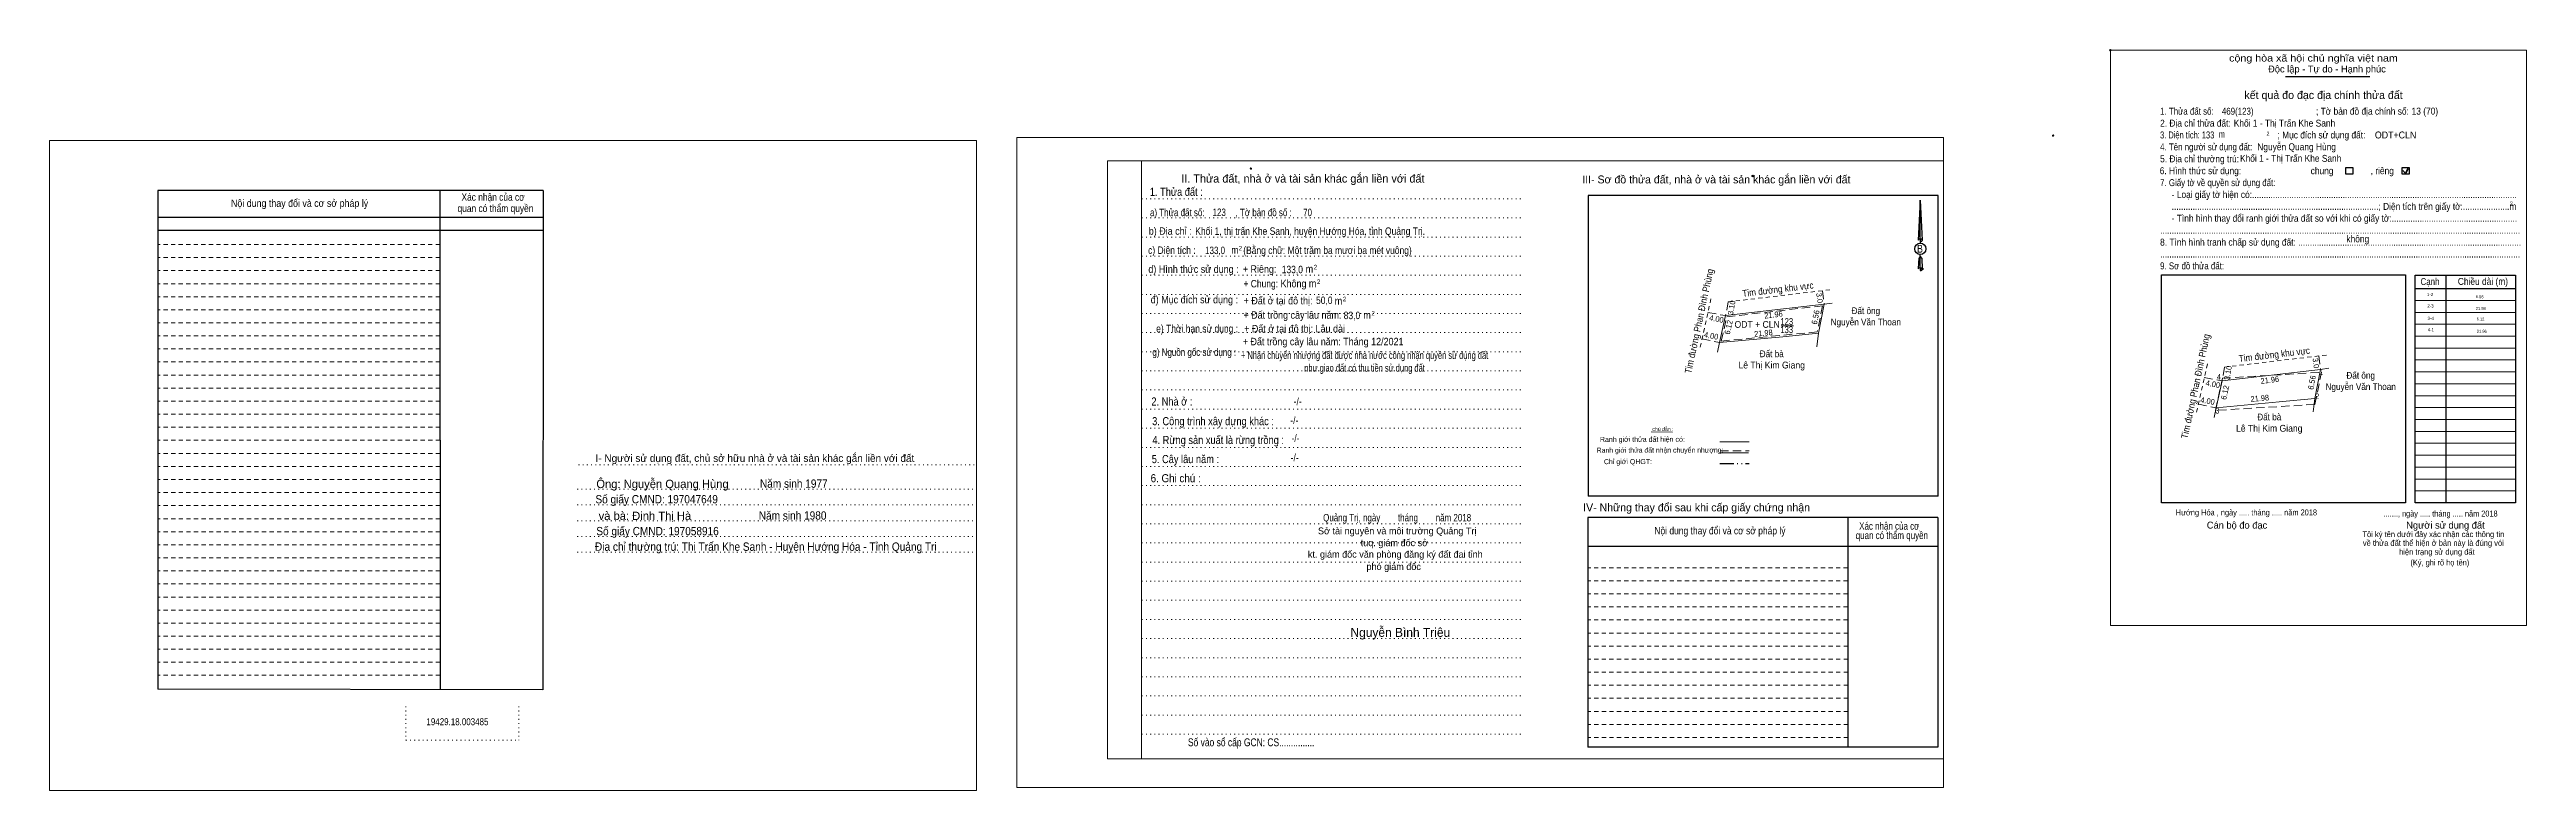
# Model space of a CAD drawing. Header units: metres. Extents: x 551166 to 552088, y 1839671 to 1839835.
# Drawn here: x 551540 to 552088, y 1839671 to 1839835 of the extents above; entities that cross this region are included whole.
import ezdxf
from ezdxf.enums import TextEntityAlignment as Align

# ---------------------------------------------------------------- set-up
doc = ezdxf.new("R2010")
doc.units = ezdxf.units.M
doc.header["$LTSCALE"] = 0.62
doc.header["$PDMODE"] = 32
doc.header["$PDSIZE"] = 0.31
for name, pattern in [('DASH_DOUBLE_DOT', [9.2, 5, -1.2, 0.3, -1.2, 0.3, -1.2]), ('DOTTED', [1.5, 0.3, -1.2]), ('MEDIUM_DASHED', [4.5, 3, -1.5]), ('SHORT_DASHED', [2.7, 1.5, -1.2])]:
    doc.linetypes.add(name, pattern=pattern)
for name, color, linetype, lineweight in [('1', 7, 'DOTTED', 13), ('10', 7, 'Continuous', 13), ('18', 7, 'Continuous', 25), ('2', 7, 'SHORT_DASHED', 13), ('28', 7, 'Continuous', 25), ('5', 7, 'Continuous', 13), ('55', 7, 'Continuous', 13), ('7', 7, 'Continuous', 13)]:
    doc.layers.add(name, color=color, linetype=linetype, lineweight=lineweight)
for name, color, linetype in [('30', 7, 'Continuous'), ('6', 7, 'Continuous'), ('62', 7, 'Continuous')]:
    doc.layers.add(name, color=color, linetype=linetype)

msp = doc.modelspace()

# ---------------------------------------------------------------- linework, layer by layer
at = {"layer": '1', "linetype": 'Continuous'}
for p, q in [((551773.92, 1839810.54), (551959.02, 1839810.54)), ((551773.92, 1839810.54), (551773.92, 1839678.04)), ((551959.02, 1839810.54), (551959.02, 1839676.92)), ((551773.92, 1839678.04), (551959.02, 1839678.04))]:
    msp.add_line(p, q, dxfattribs=at)
at = {"layer": '1'}
for p, q in [((551781.42, 1839810.54), (551781.42, 1839678.04)), ((551781.42, 1839810.54), (551781.42, 1839678.04)), ((551781.5, 1839802.12), (551866.04, 1839802.12)), ((551781.5, 1839797.9), (551866.04, 1839797.9)), ((551781.5, 1839793.66), (551866.04, 1839793.66)), ((551781.5, 1839789.42), (551866.04, 1839789.42)), ((551781.5, 1839785.18), (551866.04, 1839785.18)), ((551781.5, 1839780.94), (551866.04, 1839780.94)), ((551781.5, 1839776.72), (551866.04, 1839776.72)), ((551781.5, 1839772.48), (551866.04, 1839772.48)), ((551781.5, 1839768.24), (551866.04, 1839768.24)), ((551781.5, 1839764), (551866.04, 1839764)), ((551781.5, 1839759.78), (551866.04, 1839759.78)), ((551781.5, 1839755.54), (551866.04, 1839755.54)), ((551781.5, 1839751.3), (551866.04, 1839751.3)), ((551656.8, 1839743.22), (551744.86, 1839743.22)), ((551781.5, 1839747.06), (551866.04, 1839747.06)), ((551656.52, 1839737.82), (551744.56, 1839737.82)), ((551781.5, 1839742.82), (551866.04, 1839742.82)), ((551781.5, 1839738.6), (551866.04, 1839738.6)), ((551656.52, 1839734.32), (551744.56, 1839734.32)), ((551781.5, 1839734.36), (551866.04, 1839734.36)), ((551656.52, 1839730.82), (551744.56, 1839730.82)), ((551656.52, 1839727.32), (551744.56, 1839727.32)), ((551781.5, 1839730.12), (551866.04, 1839730.12)), ((551656.52, 1839723.82), (551744.56, 1839723.82)), ((551781.5, 1839725.9), (551866.04, 1839725.9)), ((551781.5, 1839721.66), (551866.04, 1839721.66)), ((551781.5, 1839717.4), (551866.04, 1839717.4)), ((551781.5, 1839713.18), (551866.04, 1839713.18)), ((551781.5, 1839708.96), (551866.04, 1839708.96)), ((551781.5, 1839704.7), (551866.04, 1839704.7)), ((551781.5, 1839700.46), (551866.04, 1839700.46)), ((551781.5, 1839696.24), (551866.04, 1839696.24)), ((551618.58, 1839689.68), (551618.58, 1839682.18)), ((551643.56, 1839689.68), (551643.56, 1839682.18)), ((551781.5, 1839692), (551866.04, 1839692)), ((551781.5, 1839687.76), (551866.04, 1839687.76)), ((551781.5, 1839683.52), (551866.04, 1839683.52)), ((551618.58, 1839682.18), (551643.56, 1839682.18))]:
    msp.add_line(p, q, dxfattribs=at)
at = {"layer": '1', "linetype": 'Continuous'}
for points in [[(551539.68, 1839671.04), (551744.88, 1839671.04), (551744.88, 1839815.04), (551539.68, 1839815.04)], [(551539.68, 1839815.04), (551744.88, 1839815.04), (551744.88, 1839671.04), (551539.68, 1839671.04)], [(551539.68, 1839671.04), (551744.88, 1839671.04), (551744.88, 1839815.04), (551539.68, 1839815.04)], [(551753.82, 1839671.74), (551959.02, 1839671.74), (551959.02, 1839815.74), (551753.82, 1839815.74)], [(551781.42, 1839810.54), (551959.02, 1839810.54), (551959.02, 1839678.04), (551781.42, 1839678.04)]]:
    msp.add_lwpolyline(points, close=True, dxfattribs=at)
at = {"layer": '10', "linetype": 'SHORT_DASHED'}
for p, q in [((551911.32, 1839779.29), (551934.17, 1839782.01)), ((551907.51, 1839779.98), (551904.96, 1839768.61)), ((552017.41, 1839765.53), (552014.86, 1839754.16)), ((552021.22, 1839764.84), (552044.07, 1839767.56))]:
    msp.add_line(p, q, dxfattribs=at)
at = {"layer": '10', "linetype": 'MEDIUM_DASHED'}
for p, q in [((551932.17, 1839781.77), (551932.57, 1839778.79)), ((551906.83, 1839776.96), (551910.76, 1839776.24)), ((551911.32, 1839779.29), (551910.76, 1839776.24)), ((551905.51, 1839771.08), (551909.42, 1839770.27)), ((552042.07, 1839767.32), (552042.47, 1839764.34)), ((552016.73, 1839762.51), (552020.66, 1839761.79)), ((552019.21, 1839755.26), (552020.74, 1839762.39)), ((552021.22, 1839764.84), (552020.66, 1839761.79)), ((552020.74, 1839762.39), (552042.7, 1839763.7)), ((552041.17, 1839756.56), (552042.7, 1839763.7)), ((552015.41, 1839756.63), (552019.32, 1839755.82)), ((552041.17, 1839756.56), (552019.21, 1839755.26))]:
    msp.add_line(p, q, dxfattribs=at)
at = {"layer": '10'}
for p, q in [((551910.76, 1839776.24), (551909.42, 1839770.27)), ((551932.57, 1839778.79), (551910.76, 1839776.24)), ((551932.57, 1839778.79), (551931.3, 1839772.35)), ((551932.57, 1839778.79), (551934.36, 1839779.03)), ((551923.05, 1839773.95), (551925.77, 1839773.95)), ((551931.3, 1839772.35), (551930.96, 1839769.36)), ((551908.98, 1839768.13), (551909.42, 1839770.27)), ((552020.66, 1839761.79), (552019.32, 1839755.82)), ((552042.47, 1839764.34), (552020.66, 1839761.79)), ((552042.47, 1839764.34), (552041.2, 1839757.9)), ((552042.47, 1839764.34), (552044.26, 1839764.58)), ((552018.88, 1839753.68), (552019.32, 1839755.82)), ((552041.2, 1839757.9), (552040.86, 1839754.91))]:
    msp.add_line(p, q, dxfattribs=at)
at = {"layer": '10', "linetype": 'MEDIUM_DASHED'}
msp.add_lwpolyline([(551932.2, 1839778.44), (551931.05, 1839772.63), (551909.8, 1839770.61), (551911.01, 1839775.97)], close=True, dxfattribs=at)
at = {"layer": '10'}
for points in [[(551909.42, 1839770.27), (551923.4, 1839771.57), (551931.3, 1839772.35)], [(552019.32, 1839755.82), (552033.3, 1839757.12), (552041.2, 1839757.9)]]:
    msp.add_lwpolyline(points, dxfattribs=at)
at = {"layer": '18'}
for p, q in [((551953.84, 1839801.84), (551954.3, 1839792.98)), ((551953.84, 1839801.84), (551954.3, 1839792.98)), ((551953.84, 1839801.84), (551954.3, 1839792.98)), ((551953.46, 1839794.38), (551953.38, 1839793)), ((551953.84, 1839793.28), (551953.84, 1839792.94)), ((551953.84, 1839792.94), (551953.84, 1839792.68)), ((551953.84, 1839792.68), (551953.84, 1839792.34)), ((551953.84, 1839792.68), (551953.84, 1839792.34)), ((551953.84, 1839792.68), (551953.84, 1839792.34)), ((551954.3, 1839792.98), (551954.3, 1839793)), ((551953.84, 1839789.38), (551953.84, 1839789.78)), ((551953.84, 1839789.38), (551953.84, 1839789.78)), ((551953.84, 1839789.38), (551953.84, 1839789.78)), ((551953.84, 1839789.38), (551954.18, 1839788.88)), ((551953.84, 1839789.38), (551954.18, 1839788.88)), ((551953.84, 1839789.38), (551954.18, 1839788.88)), ((551953.84, 1839786.88), (551953.84, 1839786.54)), ((551954.18, 1839788.88), (551954.3, 1839786.58)), ((551954.18, 1839788.88), (551954.3, 1839786.58)), ((551954.18, 1839788.88), (551954.3, 1839786.58)), ((551953.84, 1839786.54), (551953.84, 1839786.28))]:
    msp.add_line(p, q, dxfattribs=at)
for points in [[(551953.84, 1839793.28), (551953.84, 1839801.84), (551953.46, 1839794.38)], [(551953.84, 1839786.88), (551953.84, 1839789.38), (551953.5, 1839788.88), (551953.46, 1839787.94), (551953.38, 1839786.58)]]:
    msp.add_lwpolyline(points, dxfattribs=at)
for centre, start_param, end_param in [((551953.854, 1839792.9732), 1.57079633, 3.07445202), ((551953.854, 1839792.9732), 0.06714063, 1.57079633), ((551953.854, 1839792.9732), 4.71238898, 6.28318531), ((551953.854, 1839786.5527), 1.57079633, 2.49106941), ((551953.854, 1839786.5527), 0.06714063, 1.57079633), ((551953.854, 1839786.5527), 2.49106941, 3.07427841), ((551953.854, 1839786.5527), 4.71238898, 6.28318531)]:
    msp.add_ellipse(centre, major_axis=(0.4535, 0), ratio=0.655448, start_param=start_param, end_param=end_param, dxfattribs=at)
msp.add_ellipse((551953.8536, 1839791.0347), major_axis=(0, 1.258), ratio=0.983453, dxfattribs=at)
msp.add_point((551954.3, 1839786.58), dxfattribs=at)
at = {"layer": '2', "linetype": 'Continuous', "lineweight": 25}
for p, q in [((551648.94, 1839804), (551563.68, 1839804)), ((551563.68, 1839804), (551563.68, 1839693.48)), ((551626.1, 1839804), (551626.14, 1839693.4)), ((551648.94, 1839797.96), (551563.78, 1839797.96)), ((551648.94, 1839795.08), (551563.78, 1839795.08))]:
    msp.add_line(p, q, dxfattribs=at)
at = {"layer": '2'}
for p, q in [((551626.1, 1839792), (551563.66, 1839792)), ((551626.1, 1839789.12), (551563.66, 1839789.12)), ((551626.1, 1839789.12), (551563.68, 1839789.12)), ((551626.1, 1839786.22), (551563.68, 1839786.22)), ((551626.1, 1839783.32), (551563.68, 1839783.32)), ((551626.1, 1839780.44), (551563.68, 1839780.44)), ((551626.1, 1839777.54), (551563.68, 1839777.54)), ((551626.1, 1839774.66), (551563.68, 1839774.66)), ((551626.12, 1839771.76), (551563.68, 1839771.76)), ((551626.12, 1839768.86), (551563.68, 1839768.86)), ((551626.12, 1839765.98), (551563.68, 1839765.98)), ((551626.12, 1839763.08), (551563.68, 1839763.08)), ((551626.12, 1839760.18), (551563.68, 1839760.18)), ((551626.12, 1839757.3), (551563.68, 1839757.3)), ((551626.12, 1839754.4), (551563.68, 1839754.4)), ((551626.12, 1839751.52), (551563.68, 1839751.52)), ((551626.12, 1839748.62), (551563.68, 1839748.62)), ((551626.12, 1839745.72), (551563.68, 1839745.72)), ((551626.12, 1839742.84), (551563.68, 1839742.84)), ((551626.12, 1839739.94), (551563.68, 1839739.94)), ((551626.12, 1839737.04), (551563.68, 1839737.04)), ((551626.12, 1839734.16), (551563.68, 1839734.16)), ((551626.14, 1839731.26), (551563.68, 1839731.26)), ((551626.14, 1839728.36), (551563.68, 1839728.36)), ((551626.14, 1839725.48), (551563.68, 1839725.48)), ((551626.14, 1839722.58), (551563.68, 1839722.58)), ((551626.14, 1839719.7), (551563.68, 1839719.7)), ((551626.14, 1839716.8), (551563.68, 1839716.8)), ((551937.8, 1839717.5), (551880.22, 1839717.5)), ((551626.14, 1839713.9), (551563.68, 1839713.9)), ((551626.14, 1839711.02), (551563.68, 1839711.02)), ((551937.8, 1839714.6), (551880.22, 1839714.6)), ((551937.8, 1839711.7), (551880.22, 1839711.7)), ((551626.14, 1839708.12), (551563.68, 1839708.12)), ((551626.14, 1839705.22), (551563.68, 1839705.22)), ((551937.8, 1839708.82), (551880.22, 1839708.82)), ((551937.82, 1839705.92), (551880.22, 1839705.92)), ((551626.14, 1839702.34), (551563.68, 1839702.34)), ((551626.14, 1839699.44), (551563.68, 1839699.44)), ((551937.82, 1839703.04), (551880.22, 1839703.04)), ((551937.82, 1839700.14), (551880.22, 1839700.14)), ((551626.14, 1839696.56), (551563.68, 1839696.56)), ((551937.82, 1839697.24), (551880.22, 1839697.24)), ((551937.82, 1839694.36), (551880.22, 1839694.36)), ((551937.84, 1839691.46), (551880.22, 1839691.46)), ((551937.84, 1839688.56), (551880.22, 1839688.56)), ((551937.84, 1839685.68), (551880.22, 1839685.68)), ((551937.84, 1839682.78), (551880.22, 1839682.78))]:
    msp.add_line(p, q, dxfattribs=at)
at = {"layer": '2', "linetype": 'Continuous', "lineweight": 25}
msp.add_lwpolyline([(551648.94, 1839804), (551648.9, 1839693.36), (551563.68, 1839693.48)], dxfattribs=at)
at = {"layer": '28'}
for p, q in [((551880.3, 1839802.86), (551880.3, 1839736.22)), ((551957.82, 1839736.22), (551880.3, 1839736.22)), ((551937.8, 1839731.52), (551937.84, 1839680.64)), ((551957.74, 1839731.52), (551957.7, 1839680.64)), ((551957.74, 1839725.06), (551880.22, 1839725.06)), ((551957.7, 1839680.64), (551880.22, 1839680.64))]:
    msp.add_line(p, q, dxfattribs=at)
at = {"layer": '28', "linetype": 'SHORT_DASHED', "lineweight": 13}
msp.add_line((551937.8, 1839720.38), (551880.22, 1839720.38), dxfattribs=at)
at = {"layer": '28'}
for points in [[(551957.82, 1839736.22), (551957.82, 1839802.86), (551880.3, 1839802.86)], [(551957.74, 1839731.52), (551880.22, 1839731.52), (551880.22, 1839680.64)]]:
    msp.add_lwpolyline(points, dxfattribs=at)
msp.add_point((551916.76, 1839807.18), dxfattribs=at)
at = {"layer": '5'}
for p in [(551983.26, 1839816.14), (551805.64, 1839808.84)]:
    msp.add_point(p, dxfattribs=at)
at = {"layer": '55'}
for p, q in [((551894.28, 1839750.48), (551899.02, 1839750.46)), ((551909.5, 1839748.32), (551916, 1839748.32)), ((551909.56, 1839745.84), (551915.8, 1839745.84)), ((551909.56, 1839745.84), (551915.8, 1839745.84))]:
    msp.add_line(p, q, dxfattribs=at)
at = {"layer": '55', "linetype": 'DASH_DOUBLE_DOT', "lineweight": 25}
msp.add_line((551909.46, 1839743.46), (551915.96, 1839743.46), dxfattribs=at)
at = {"layer": '55', "linetype": 'MEDIUM_DASHED'}
msp.add_line((551909.54, 1839746.28), (551915.94, 1839746.28), dxfattribs=at)
at = {"layer": '7', "lineweight": 25}
for p, q in [((552034.73, 1839829.21), (552053.36, 1839829.21)), ((552063.38, 1839782.24), (552085.66, 1839782.24)), ((552070.19, 1839785.18), (552070.19, 1839734.78))]:
    msp.add_line(p, q, dxfattribs=at)
at = {"layer": '7', "lineweight": 35}
for p, q in [((552061.24, 1839807.7), (552061.88, 1839808.84)), ((552060.71, 1839808.38), (552061.24, 1839807.7))]:
    msp.add_line(p, q, dxfattribs=at)
at = {"layer": '7'}
for p, q in [((552063.38, 1839779.6), (552085.66, 1839779.6)), ((552063.38, 1839776.96), (552085.66, 1839776.96)), ((552063.38, 1839774.33), (552085.66, 1839774.33)), ((552063.38, 1839771.69), (552085.66, 1839771.69)), ((552063.38, 1839769.05), (552085.66, 1839769.05)), ((552063.38, 1839766.42), (552085.66, 1839766.42)), ((552063.38, 1839763.78), (552085.66, 1839763.78)), ((552063.38, 1839761.14), (552085.66, 1839761.14)), ((552063.38, 1839758.51), (552085.66, 1839758.51)), ((552063.38, 1839755.87), (552085.66, 1839755.87)), ((552063.38, 1839753.24), (552085.66, 1839753.24)), ((552063.38, 1839750.6), (552085.66, 1839750.6)), ((552063.38, 1839747.96), (552085.66, 1839747.96)), ((552063.38, 1839745.33), (552085.66, 1839745.33)), ((552063.38, 1839742.69), (552085.66, 1839742.69)), ((552063.38, 1839740.05), (552085.66, 1839740.05)), ((552063.38, 1839737.42), (552085.66, 1839737.42))]:
    msp.add_line(p, q, dxfattribs=at)
msp.add_lwpolyline([(551995.93, 1839835.05), (552088.05, 1839835.05), (552088.05, 1839707.63), (551995.93, 1839707.63)], close=True, dxfattribs=at)
at = {"layer": '7', "lineweight": 25}
for points in [[(552048.06, 1839809.06), (552049.64, 1839809.06), (552049.64, 1839807.59), (552048.06, 1839807.59)], [(552060.51, 1839809.06), (552062.09, 1839809.06), (552062.09, 1839807.59), (552060.51, 1839807.59)], [(552007.22, 1839785.27), (552061.27, 1839785.27), (552061.27, 1839734.78), (552007.22, 1839734.78)], [(552063.38, 1839785.18), (552085.66, 1839785.18), (552085.66, 1839734.78), (552063.38, 1839734.78)]]:
    msp.add_lwpolyline(points, close=True, dxfattribs=at)
at = {"layer": '7'}
msp.add_point((551995.93, 1839835.05), dxfattribs=at)

# ---------------------------------------------------------------- texts
at = {"layer": '1', "width": 0.9}
msp.add_text('Hướng Hóa , ngày ..... tháng ..... năm 2018', height=1.317, dxfattribs=at).set_placement((552010.4, 1839731.98))
at = {"layer": '10'}
for s, height, rotation, width, p in [('Tim đường Phan Đình Phùng', 1.5, 77.865, 0.9, (551905.6112, 1839774.8873)), ('Tim đường khu vực', 1.5, 6.785, 0.9, (551922.4214, 1839781.3316)), ('4.00', 1.25, 349.618, 0.95, (551908.6174, 1839774.9157)), ('3.10', 1.2, 79.596, 0.95, (551912.6538, 1839777.8966)), ('21.96', 1.25, 6.669, 0.9, (551921.4074, 1839775.8083)), ('6.56', 1.25, 78.844, 0.95, (551931.2646, 1839775.7741)), ('3.0', 1.2, 277.645, 0.9, (551930.9476, 1839780.0948)), ('6.56', 0.65, 356.848, 0.9, (552077.6671, 1839780.1189)), ('21.98', 0.65, 0.941, 0.85, (552077.9247, 1839777.4954)), ('4.00', 1.25, 349.618, 0.95, (551907.4474, 1839771.1757)), ('6.12', 1.25, 77.349, 0.95, (551912.0074, 1839773.5231)), ('21.98', 1.25, 5.43, 0.9, (551919.1709, 1839771.755)), ('Tim đường Phan Đình Phùng', 1.5, 77.865, 0.9, (552015.5112, 1839760.4373)), ('6.12', 0.65, 358.82, 0.85, (552077.8733, 1839775.1649)), ('3.10', 1.2, 79.596, 0.95, (552022.5538, 1839763.4466)), ('Tim đường khu vực', 1.5, 6.785, 0.9, (552032.3214, 1839766.8816)), ('3.0', 1.2, 277.645, 0.9, (552040.8476, 1839765.6448)), ('4.00', 1.25, 349.618, 0.95, (552018.5174, 1839760.4657)), ('6.12', 1.25, 77.349, 0.95, (552021.9074, 1839759.0731)), ('21.96', 1.25, 6.669, 0.9, (552031.3074, 1839761.3583)), ('6.56', 1.25, 78.844, 0.95, (552041.1646, 1839761.3241)), ('4.00', 1.25, 349.618, 0.95, (552017.3474, 1839756.7257)), ('21.98', 1.25, 5.43, 0.9, (552029.0709, 1839757.305))]:
    msp.add_text(s, height=height, rotation=rotation, dxfattribs=dict(at, width=width)).set_placement(p, align=Align.CENTER)
for s, height, width, p in [('ODT + CLN', 1.5, 0.95, (551917.73, 1839773.55)), ('133', 1.5, 0.85, (551924.275, 1839772.37)), ('123', 1.5, 0.85, (551924.285, 1839774.19)), ('21.96', 0.65, 0.85, (552078.16, 1839772.46)), ('Nguyễn Văn Thoan', 1.5, 0.9, (552051.345, 1839759.76)), ('Đất ông', 1.5, 0.9, (552051.35, 1839762.26)), ('Đất bà', 1.5, 0.9, (552031.11, 1839753.04)), ('Lê Thị Kim Giang', 1.5, 0.95, (552031.105, 1839750.54))]:
    msp.add_text(s, height=height, dxfattribs=dict(at, width=width)).set_placement(p, align=Align.CENTER)
for s, width, p in [(' 4', 0.85, (552020.42, 1839762.06)), (' 1', 0.75, (552043.01, 1839763.08)), (' 3', 0.8, (552020.06, 1839754.56)), (' 2', 0.85, (552042.17, 1839757.74))]:
    msp.add_text(s, height=1.25, dxfattribs=dict(at, width=width)).set_placement(p, align=Align.RIGHT)
at = {"layer": '18'}
for s, height, width, p in [('1. Thửa đất :', 1.8, 0.85, (551789.135, 1839802.78)), ('a) Thửa đất số:              , Tờ bản đồ số : ', 1.65, 0.8, (551799.25, 1839798.28)), ('123', 1.65, 0.8, (551798.635, 1839798.32)), ('70', 1.65, 0.8, (551818.195, 1839798.28)), ('b) Địa chỉ : ', 1.65, 0.9, (551788.06, 1839794.16)), (' Khối 1, thị trấn Khe Sanh, huyện Hướng Hóa, tỉnh Quảng Trị.', 1.65, 0.85, (551818.505, 1839794.14)), ('c) Diện tích :                                                   ', 1.65, 0.85, (551801.445, 1839789.92)), ('d) Hình thức sử dụng :', 1.65, 0.9, (551792.945, 1839785.72)), ('133,0', 1.65, 0.8, (551797.725, 1839789.88)), (' m', 1.65, 0.85, (551801.825, 1839789.96)), ('2', 1, 0.75, (551803.315, 1839790.68)), ('+ Riêng: ', 1.65, 0.9, (551807.845, 1839785.74)), ('(Bằng chữ: Một trăm ba mươi ba mét vuông)', 1.65, 0.85, (551822.61, 1839789.9)), ('133,0', 1.65, 0.85, (551814.825, 1839785.64)), (' m', 1.65, 0.9, (551818.335, 1839785.78)), ('2', 1, 0.8, (551819.95, 1839786.5)), ('B', 1.728, 0.85, (551953.785, 1839790.2)), ('       + Chung:', 1.65, 0.85, (551806.01, 1839782.5)), ('Không', 1.65, 0.9, (551815.09, 1839782.53)), (' m', 1.65, 0.9, (551819.035, 1839782.55)), ('2', 1, 0.8, (551820.63, 1839783.27)), ('đ) Mục đích sử dụng :', 1.65, 0.9, (551793.135, 1839778.98)), ('+ Đất trồng cây lâu năm:', 1.65, 0.9, (551814.845, 1839775.56)), ('+ Đất ở tại đô thị:', 1.65, 0.9, (551811.665, 1839778.74)), ('50,0', 1.65, 0.85, (551821.895, 1839778.82)), (' m', 1.65, 0.9, (551824.765, 1839778.71)), ('2', 1, 0.8, (551826.38, 1839779.43)), ('83,0', 1.65, 0.85, (551828.025, 1839775.47)), (' m', 1.65, 0.9, (551831.095, 1839775.56)), ('2', 1, 0.8, (551832.71, 1839776.28)), ('e) Thời hạn sử dụng :', 1.65, 0.85, (551793.745, 1839772.56)), ('+ Đất trồng cây lâu năm: Tháng 12/2021', 1.65, 0.9, (551821.645, 1839769.68)), ('+ Đất ở tại đô thị: Lâu dài', 1.65, 0.9, (551815.32, 1839772.54)), ('g) Nguồn gốc sử dụng :', 1.65, 0.8, (551793.12, 1839767.33)), ('+ Nhận chuyển nhượng đất được nhà nước công nhận quyền sử dụng đất', 1.65, 0.75, (551830.82, 1839766.65)), ('như giao đất có thu tiền sử dụng đất', 1.65, 0.75, (551830.815, 1839763.83)), ('2. Nhà ở :', 1.8, 0.85, (551788.155, 1839756.33)), ('3. Công trình xây dựng khác :', 1.8, 0.85, (551797.27, 1839751.97)), ('4. Rừng sản xuất là rừng trồng :', 1.8, 0.85, (551798.405, 1839747.79)), ('5. Cây lâu năm :', 1.8, 0.85, (551791.15, 1839743.57)), ('6. Ghi chú :', 1.8, 0.9, (551788.995, 1839739.33)), ('Quảng Trị, ngày        tháng        năm 2018', 1.65, 0.8, (551838.025, 1839730.66)), ('19429.18.003485', 1.55, 0.85, (551629.985, 1839685.5)), ('Số vào sổ cấp GCN: CS...............', 1.75, 0.8, (551805.71, 1839680.84))]:
    msp.add_text(s, height=height, dxfattribs=dict(at, width=width)).set_placement(p, align=Align.CENTER)
for s, height, p in [('II. Thửa đất, nhà ở và tài sản khác gắn liền với đất', 1.8, (551817.16, 1839805.72)), ('Sở tài nguyên và môi trường Quảng Trị', 1.5, (551838.05, 1839727.8)), ('tuq. giám đốc sở', 1.5, (551837.42, 1839725.17)), ('kt. giám đốc văn phòng đăng ký đất đai tỉnh', 1.5, (551837.615, 1839722.62)), ('phó giám đốc', 1.5, (551837.265, 1839719.89)), ('Nguyễn Bình Triệu', 1.98, (551838.735, 1839705.08))]:
    msp.add_text(s, height=height, dxfattribs=at).set_placement(p, align=Align.CENTER)
at = {"layer": '2'}
for s, width, p in [('Xác nhận của cơ', 0.85, (551637.875, 1839801.7)), ('Xác nhận của cơ', 0.85, (551637.875, 1839801.7)), ('Nội dung thay đổi và cơ sở pháp lý', 0.9, (551595.04, 1839800.34)), ('Nội dung thay đổi và cơ sở pháp lý', 0.9, (551595.04, 1839800.34)), (' quan có thẩm quyền', 0.85, (551638.145, 1839799.2)), (' quan có thẩm quyền', 0.85, (551638.145, 1839799.2))]:
    msp.add_text(s, height=1.63, dxfattribs=dict(at, width=width)).set_placement(p, align=Align.CENTER)
at = {"layer": '28'}
for s, height, p in [('III- Sơ đồ thửa đất, nhà ở và tài sản khác gắn liền với đất', 1.75, (551908.7, 1839805.54)), ('I- Người sử dụng đất, chủ sở hữu nhà ở và tài sản khác gắn liền với đất', 1.653, (551695.845, 1839743.84)), ('Ông: Nguyễn Quang Hùng', 1.85, (551675.385, 1839738.04)), ('và bà: Đinh Thị Hà', 1.85, (551671.49, 1839730.97)), ('IV- Những thay đổi sau khi cấp giấy chứng nhận', 1.75, (551904.325, 1839732.88))]:
    msp.add_text(s, height=height, dxfattribs=at).set_placement(p, align=Align.CENTER)
for s, height, width, p in [('-/-', 1.65, 0.85, (551815.275, 1839752.23)), ('-/-', 1.65, 0.85, (551816.015, 1839756.43)), ('-/-', 1.65, 0.85, (551815.535, 1839748.29)), ('-/-', 1.65, 0.85, (551815.335, 1839743.97)), ('Năm sinh 1977', 1.85, 0.9, (551704.45, 1839738.11)), ('Số giấy CMND: 197047649', 1.85, 0.9, (551674.09, 1839734.65)), ('Năm sinh 1980', 1.85, 0.9, (551704.195, 1839731.04)), ('Số giấy CMND: 197058916', 1.85, 0.9, (551674.29, 1839727.58)), ('Nội dung thay đổi và cơ sở pháp lý', 1.65, 0.85, (551909.49, 1839727.78)), (' quan có thẩm quyền', 1.65, 0.8, (551947.305, 1839726.74)), ('Xác nhận của cơ', 1.65, 0.8, (551946.975, 1839728.82)), ('Địa chỉ thường trú: Thị Trấn Khe Sanh - Huyện Hướng Hóa - Tỉnh Quảng Trị', 1.855, 0.9, (551698.265, 1839724.14))]:
    msp.add_text(s, height=height, dxfattribs=dict(at, width=width)).set_placement(p, align=Align.CENTER)
at = {"layer": '30'}
for s, height, width, p in [('1-2', 0.703, 0.9, (552067.4, 1839780.58)), ('3-4', 0.703, 0.9, (552067.56, 1839775.3)), ('2-3', 0.703, 0.85, (552067.49, 1839778.04)), ('4-1', 0.7, 0.8, (552067.56, 1839772.78))]:
    msp.add_text(s, height=height, dxfattribs=dict(at, width=width)).set_placement(p, align=Align.RIGHT)
at = {"layer": '55'}
for s, height, width, p in [('Ranh giới thửa đất hiện có:', 1.13, 0.9, (551892.3238, 1839748.2776)), ('Chỉ giới QHGT:', 1.125, 0.9, (551889.1288, 1839743.3504)), ('Ranh giới thửa đất nhận chuyển nhượng:', 1.12, 0.85, (551896.2438, 1839745.8862))]:
    msp.add_text(s, height=height, rotation=0.127, dxfattribs=dict(at, width=width)).set_placement(p, align=Align.CENTER)
msp.add_text('chú dẫn :', height=0.8323, rotation=359.976, dxfattribs=at).set_placement((551896.8748, 1839750.6988), align=Align.CENTER)
at = {"layer": '6'}
for s, height, width, p in [('Nguyễn Quang Hùng', 1.54, 0.9, (552028.46, 1839812.88)), ('ODT+CLN', 1.538, 0.95, (552054.49, 1839815.5))]:
    msp.add_text(s, height=height, dxfattribs=dict(at, width=width)).set_placement(p)
at = {"layer": '62'}
for s, width, p in [('Nguyễn Văn Thoan', 0.9, (551941.785, 1839774.08)), ('Đất ông', 0.9, (551941.79, 1839776.58)), ('Lê Thị Kim Giang', 0.95, (551920.955, 1839764.54)), ('Đất bà', 0.9, (551920.96, 1839767.04))]:
    msp.add_text(s, height=1.5, dxfattribs=dict(at, width=width)).set_placement(p, align=Align.CENTER)
at = {"layer": '7'}
for s, height, width, p in [('cộng hòa xã hội chủ nghĩa việt nam', 1.538, 1.15, (552022.22, 1839832.54)), ('2. Địa chỉ thửa đất:', 1.538, 0.9, (552006.94, 1839818.12)), ('1. Thửa đất số:', 1.538, 0.85, (552006.94, 1839820.76)), ('469(123)', 1.54, 0.85, (552020.62, 1839820.76)), ('Khối 1 - Thị Trấn Khe Sanh', 1.54, 0.9, (552023.25, 1839818.12)), ('; Tờ bản đồ địa chính số:', 1.538, 0.9, (552041.46, 1839820.76)), ('13 (70)', 1.54, 0.9, (552062.62, 1839820.78)), ('4. Tên người sử dụng đất:', 1.538, 0.85, (552006.94, 1839812.86)), ('3. Diện tích: 133', 1.54, 0.8, (552006.94, 1839815.5)), ('m', 1.538, 0.8, (552019.93, 1839815.65)), ('2', 0.8786, 0.8, (552030.5, 1839816.1)), ('; Mục đích sử dụng đất:', 1.538, 0.9, (552032.94, 1839815.5)), ('6. Hình thức sử dụng:', 1.538, 0.9, (552006.86, 1839807.58)), ('5. Địa chỉ thường trú:', 1.538, 0.9, (552006.94, 1839810.22)), ('Khối 1 - Thị Trấn Khe Sanh', 1.538, 0.9, (552024.64, 1839810.32)), ('chung                , riêng', 1.538, 0.9, (552040.28, 1839807.58)), ('7. Giấy tờ về quyền sử dụng đất:', 1.538, 0.85, (552006.94, 1839804.94)), ('     - Loại giấy tờ hiện có:..................................................................................................................', 1.538, 0.9, (552006.94, 1839802.31)), ('     - Tình hình thay đổi ranh giới thửa đất so với khi có giấy tờ:......................................................', 1.538, 0.9, (552006.94, 1839797.04)), ('     .........................................................................................; Diện tích trên giấy tờ:....................m', 1.538, 0.9, (552006.94, 1839799.68)), ('2', 0.8786, 0.8, (552084.37, 1839800.64)), ('8. Tình hình tranh chấp sử dụng đất: ................................................................................................', 1.538, 0.9, (552006.94, 1839791.76)), ('...........................................................................................................................................................', 1.538, 0.9, (552006.94, 1839794.4)), ('không', 1.538, 0.9, (552048.19, 1839792.48)), ('9. Sơ đồ thửa đất:', 1.538, 0.85, (552006.94, 1839786.5)), ('...........................................................................................................................................................', 1.538, 0.9, (552006.94, 1839789.12)), ('Cạnh', 1.538, 0.85, (552064.6, 1839783.02)), ('Chiều dài (m)', 1.538, 0.9, (552072.86, 1839783.06)), ('......., ngày ..... tháng ..... năm 2018', 1.317, 0.85, (552056.43, 1839731.74)), ('(Ký, ghi rõ họ tên)', 1.318, 0.9, (552062.36, 1839720.89))]:
    msp.add_text(s, height=height, dxfattribs=dict(at, width=width)).set_placement(p)
for s, p in [('Độc lập - Tự do - Hạnh phúc', (552030.85, 1839830.12)), ('Cán bộ đo đạc', (552017.28, 1839729.06)), ('Người sử dụng đất', (552061.43, 1839729.06))]:
    msp.add_text(s, height=1.538, dxfattribs=at).set_placement(p)
msp.add_text('kết quả đo đạc địa chính thửa đất', height=1.758, dxfattribs=at).set_placement((552043.13, 1839824.24), align=Align.CENTER)
at = {"layer": '7', "width": 0.9}
for s, p in [('Tôi ký tên dưới đây xác nhận các thông tin', (552067.435, 1839727.18)), ('về thửa đất thể hiện ở bản này là đúng vói', (552067.435, 1839725.24)), ('hiện trạng sử dụng đất', (552068.215, 1839723.28))]:
    msp.add_text(s, height=1.27, dxfattribs=at).set_placement(p, align=Align.CENTER)

doc.saveas('drawing.dxf')
